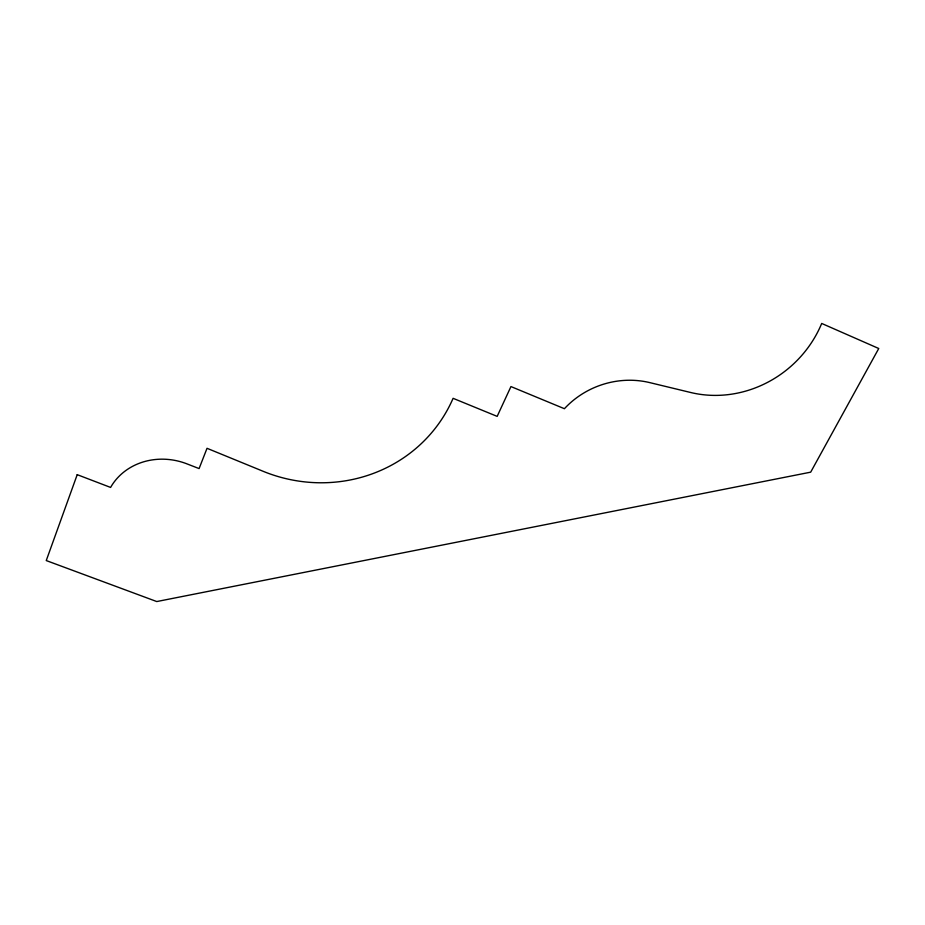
<?xml version="1.0" encoding="UTF-8"?>
<svg xmlns="http://www.w3.org/2000/svg" width="925" height="925" viewBox="0 0 925 925"><rect width="100%" height="100%" fill="white"/><g stroke="black" fill="none" stroke-linecap="round" stroke-linejoin="round"><path stroke-width="1.39" d="M77.214 474.664L46.25 560.562L156.764 601.551L810.682 472.166L878.75 348.505L821.701 323.449A110.364 102.582 -40.9 0 1 690.64 392.489L649.755 382.615A83.608 77.608 -21.4 0 0 564.412 408.711L510.947 386.569L497.164 416.377L453.088 398.317A148.278 142.392 22.9 0 1 261.602 470.663L207.027 448.301L199.095 468.582L186.017 463.506A62.819 56.76 19.5 0 0 110.595 487.429L77.214 474.664"/></g></svg>
